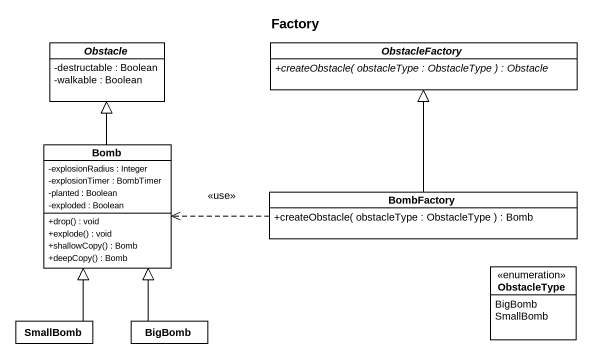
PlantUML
@startuml
title Factory
hide circle
hide empty members
skinparam classAttributeIconSize 0
abstract class Obstacle {
  -destructable : Boolean
  -walkable : Boolean
}
abstract class ObstacleFactory {
  {abstract} +createObstacle( obstacleType : ObstacleType ) : Obstacle
}
class Bomb {
  -explosionRadius : Integer
  -explosionTimer : BombTimer
  -planted : Boolean
  -exploded : Boolean
  +drop() : void
  +explode() : void
  +shallowCopy() : Bomb
  +deepCopy() : Bomb
}
class BombFactory {
  +createObstacle( obstacleType : ObstacleType ) : Bomb
}
enum ObstacleType {
  BigBomb
  SmallBomb
}
class SmallBomb
class BigBomb
Bomb -up-|> Obstacle
BombFactory -up-|> ObstacleFactory
BombFactory .left.> Bomb : <<use>>
SmallBomb -up-|> Bomb
BigBomb -up-|> Bomb
@enduml
